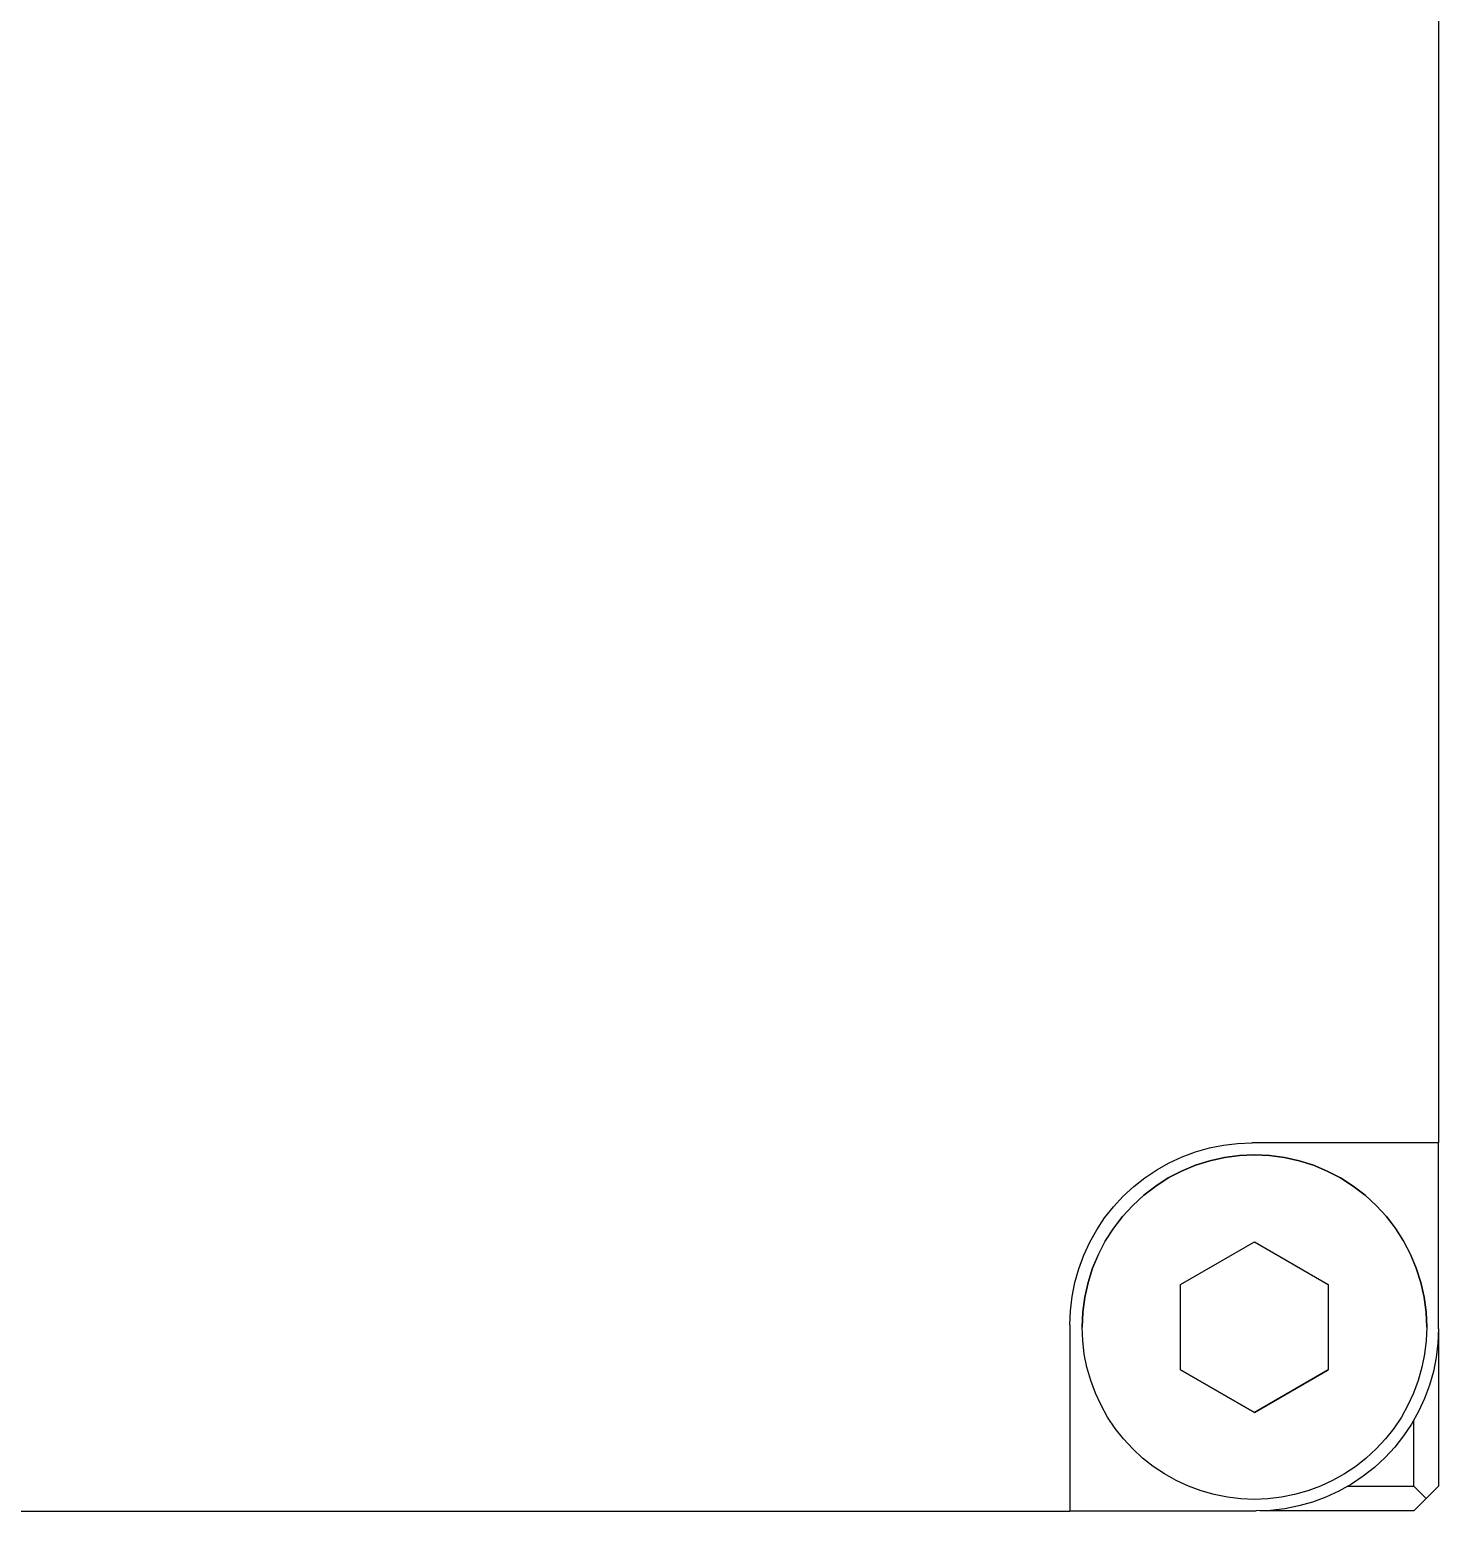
# Model space of a CAD drawing. Extents: x 0 to 634, y -8 to 556.
# Drawn here: x 269.03 to 297.66, y 250.26 to 280.37 of the extents above; entities that cross this region are included whole.
import ezdxf

# ---------------------------------------------------------------- set-up
doc = ezdxf.new("R2010")
doc.units = 0
doc.header["$LTSCALE"] = 0.5
doc.layers.add('MSM_CONTINUOUS', color=7, linetype='CONTINUOUS')

msp = doc.modelspace()

# ---------------------------------------------------------------- linework, layer by layer
at = {"layer": 'MSM_CONTINUOUS'}
for p, q in [((297.657, 309.287), (297.657, 257.747)), ((292.453, 257.465), (292.725, 257.566)), ((292.725, 257.566), (293.005, 257.645)), ((293.005, 257.645), (293.29, 257.701)), ((293.29, 257.701), (293.578, 257.735)), ((293.313, 257.45), (293.615, 257.49)), ((293.615, 257.49), (293.313, 257.45)), ((293.578, 257.735), (293.869, 257.747)), ((293.92, 257.504), (293.615, 257.49)), ((293.615, 257.49), (293.92, 257.503)), ((297.657, 257.747), (293.869, 257.747)), ((294.225, 257.49), (293.92, 257.504)), ((293.92, 257.503), (294.225, 257.49)), ((294.225, 257.49), (294.528, 257.45)), ((294.528, 257.45), (294.225, 257.49)), ((297.657, 253.967), (297.657, 257.747)), ((291.694, 257.04), (291.935, 257.202)), ((291.935, 257.202), (292.189, 257.344)), ((292.189, 257.344), (292.453, 257.465)), ((292.441, 257.175), (292.723, 257.292)), ((292.723, 257.292), (292.441, 257.176)), ((292.723, 257.292), (293.015, 257.384)), ((293.015, 257.384), (292.723, 257.292)), ((293.015, 257.384), (293.313, 257.45)), ((293.313, 257.45), (293.015, 257.384)), ((294.528, 257.45), (294.826, 257.384)), ((294.826, 257.384), (294.528, 257.45)), ((294.826, 257.384), (295.117, 257.292)), ((295.117, 257.292), (294.826, 257.384)), ((295.117, 257.292), (295.4, 257.175)), ((295.4, 257.176), (295.117, 257.292)), ((291.466, 256.86), (291.694, 257.04)), ((292.17, 257.035), (291.913, 256.871)), ((291.913, 256.87), (292.17, 257.034)), ((292.441, 257.176), (292.17, 257.035)), ((292.17, 257.034), (292.441, 257.175)), ((295.67, 257.035), (295.4, 257.176)), ((295.4, 257.175), (295.67, 257.034)), ((295.928, 256.871), (295.67, 257.035)), ((295.67, 257.034), (295.928, 256.87)), ((291.055, 256.45), (291.252, 256.663)), ((291.252, 256.663), (291.466, 256.86)), ((291.671, 256.685), (291.446, 256.478)), ((291.446, 256.478), (291.671, 256.684)), ((291.913, 256.871), (291.671, 256.685)), ((291.671, 256.684), (291.913, 256.87)), ((296.17, 256.685), (295.928, 256.871)), ((295.928, 256.87), (296.17, 256.684)), ((296.395, 256.478), (296.17, 256.685)), ((296.17, 256.684), (296.395, 256.478)), ((290.875, 256.222), (291.055, 256.45)), ((291.239, 256.253), (291.446, 256.478)), ((291.446, 256.478), (291.239, 256.253)), ((296.395, 256.478), (296.602, 256.253)), ((296.602, 256.253), (296.395, 256.478)), ((290.572, 255.727), (290.714, 255.98)), ((290.714, 255.98), (290.875, 256.222)), ((291.053, 256.011), (290.889, 255.754)), ((290.889, 255.753), (291.053, 256.01)), ((291.053, 256.01), (291.239, 256.253)), ((291.239, 256.253), (291.053, 256.011)), ((296.602, 256.253), (296.787, 256.01)), ((296.787, 256.011), (296.602, 256.253)), ((296.951, 255.754), (296.787, 256.011)), ((296.787, 256.01), (296.951, 255.753)), ((290.45, 255.463), (290.572, 255.727)), ((290.889, 255.754), (290.748, 255.483)), ((290.748, 255.482), (290.889, 255.753)), ((292.42, 254.869), (293.92, 255.735)), ((293.92, 255.735), (295.42, 254.869)), ((297.092, 255.483), (296.951, 255.754)), ((296.951, 255.753), (297.092, 255.482)), ((290.35, 255.19), (290.45, 255.463)), ((290.748, 255.483), (290.631, 255.201)), ((290.631, 255.2), (290.748, 255.482)), ((297.209, 255.201), (297.092, 255.483)), ((297.092, 255.482), (297.209, 255.2)), ((290.271, 254.911), (290.35, 255.19)), ((290.631, 255.201), (290.54, 254.909)), ((290.54, 254.909), (290.631, 255.2)), ((297.301, 254.909), (297.209, 255.201)), ((297.209, 255.2), (297.301, 254.909)), ((290.214, 254.626), (290.271, 254.911)), ((290.474, 254.611), (290.54, 254.909)), ((290.54, 254.909), (290.474, 254.611)), ((292.42, 253.137), (292.42, 254.869)), ((295.42, 254.869), (295.42, 253.137)), ((297.301, 254.909), (297.367, 254.611)), ((297.367, 254.611), (297.301, 254.909)), ((290.18, 254.337), (290.214, 254.626)), ((290.434, 254.308), (290.474, 254.611)), ((290.474, 254.611), (290.434, 254.309)), ((297.367, 254.611), (297.407, 254.308)), ((297.407, 254.309), (297.367, 254.611)), ((290.169, 254.047), (290.18, 254.337)), ((290.434, 254.309), (290.42, 254.004)), ((290.42, 254.003), (290.434, 254.308)), ((297.42, 254.004), (297.407, 254.309)), ((297.407, 254.308), (297.42, 254.003)), ((290.169, 254.047), (290.169, 250.259)), ((290.42, 254.004), (290.42, 254.003)), ((290.431, 253.728), (290.42, 254.003)), ((297.42, 254.003), (297.41, 253.728)), ((297.42, 254.003), (297.42, 254.004)), ((297.657, 253.967), (297.646, 253.677)), ((297.657, 253.967), (297.657, 250.768)), ((290.463, 253.455), (290.431, 253.728)), ((297.41, 253.728), (297.377, 253.455)), ((297.646, 253.677), (297.611, 253.388)), ((290.517, 253.186), (290.463, 253.455)), ((297.377, 253.455), (297.324, 253.186)), ((297.611, 253.388), (297.555, 253.103)), ((290.592, 252.921), (290.517, 253.186)), ((293.92, 252.271), (292.42, 253.137)), ((292.42, 253.137), (293.92, 252.271)), ((295.42, 253.137), (293.92, 252.271)), ((293.92, 252.271), (295.42, 253.137)), ((297.324, 253.186), (297.249, 252.921)), ((297.555, 253.103), (297.476, 252.824)), ((290.687, 252.664), (290.592, 252.921)), ((290.802, 252.414), (290.687, 252.664)), ((297.154, 252.664), (297.039, 252.414)), ((297.249, 252.921), (297.154, 252.664)), ((297.476, 252.824), (297.375, 252.551)), ((290.936, 252.174), (290.802, 252.414)), ((297.039, 252.414), (296.905, 252.174)), ((297.375, 252.551), (297.254, 252.287)), ((291.089, 251.946), (290.936, 252.174)), ((293.92, 252.271), (293.92, 252.271)), ((296.905, 252.174), (296.752, 251.946)), ((297.254, 252.287), (297.112, 252.034)), ((297.157, 250.768), (297.157, 252.11)), ((291.259, 251.73), (291.089, 251.946)), ((296.752, 251.946), (296.582, 251.73)), ((296.95, 251.792), (296.77, 251.564)), ((297.112, 252.034), (296.95, 251.792)), ((291.446, 251.528), (291.259, 251.73)), ((291.647, 251.342), (291.446, 251.528)), ((296.395, 251.528), (296.193, 251.342)), ((296.582, 251.73), (296.395, 251.528)), ((296.77, 251.564), (296.573, 251.351)), ((291.863, 251.171), (291.647, 251.342)), ((292.092, 251.019), (291.863, 251.171)), ((295.978, 251.171), (295.749, 251.019)), ((296.193, 251.342), (295.978, 251.171)), ((296.36, 251.153), (296.132, 250.974)), ((296.573, 251.351), (296.36, 251.153)), ((292.331, 250.884), (292.092, 251.019)), ((292.581, 250.769), (292.331, 250.884)), ((295.509, 250.884), (295.26, 250.769)), ((295.749, 251.019), (295.509, 250.884)), ((296.132, 250.974), (295.89, 250.812)), ((292.839, 250.674), (292.581, 250.769)), ((293.103, 250.6), (292.839, 250.674)), ((293.373, 250.546), (293.103, 250.6)), ((294.737, 250.6), (294.468, 250.546)), ((295.002, 250.674), (294.737, 250.6)), ((295.26, 250.769), (295.002, 250.674)), ((295.637, 250.67), (295.373, 250.549)), ((295.89, 250.812), (295.637, 250.67)), ((295.816, 250.768), (297.157, 250.768)), ((297.407, 250.518), (297.157, 250.768)), ((297.657, 250.768), (297.407, 250.518)), ((290.169, 250.259), (261.357, 250.259)), ((290.169, 250.267), (293.957, 250.267)), ((293.646, 250.514), (293.373, 250.546)), ((293.92, 250.503), (293.646, 250.514)), ((294.195, 250.514), (293.92, 250.503)), ((294.247, 250.278), (293.957, 250.267)), ((297.157, 250.268), (294.032, 250.268)), ((294.468, 250.546), (294.195, 250.514)), ((294.536, 250.313), (294.247, 250.278)), ((294.821, 250.369), (294.536, 250.313)), ((295.1, 250.448), (294.821, 250.369)), ((295.373, 250.549), (295.1, 250.448)), ((297.407, 250.518), (297.157, 250.268))]:
    msp.add_line(p, q, dxfattribs=at)

doc.saveas('drawing.dxf')
